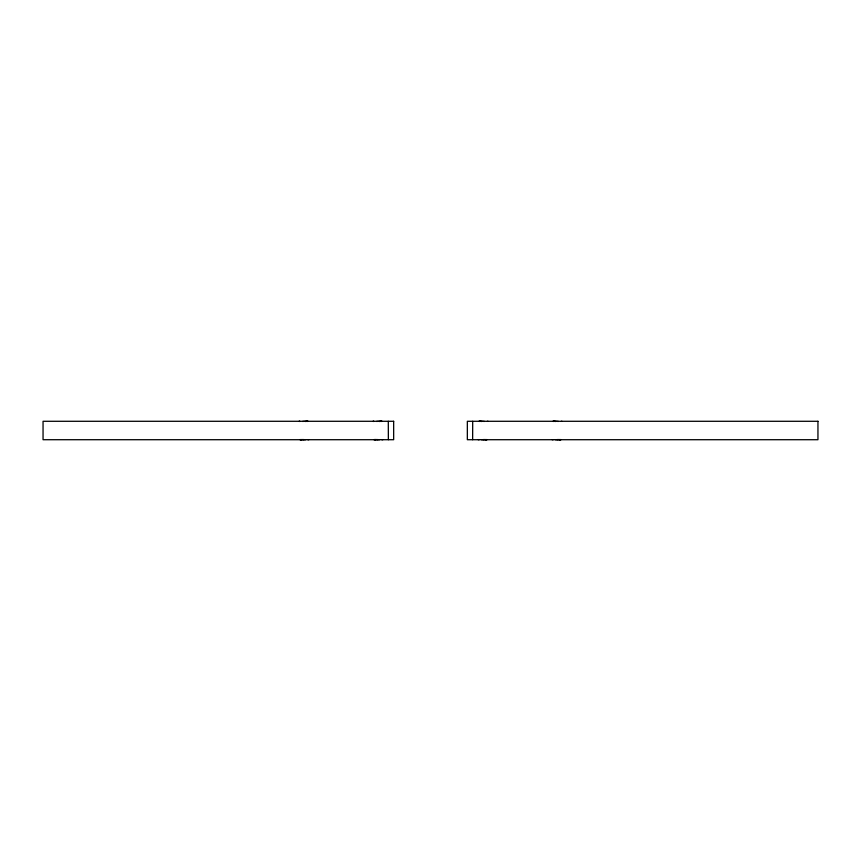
<?xml version="1.0" encoding="UTF-8"?>
<svg xmlns="http://www.w3.org/2000/svg" width="861" height="861" viewBox="0 0 861 861"><rect width="100%" height="100%" fill="white"/><g stroke="black" fill="none" stroke-linecap="round" stroke-linejoin="round"><path stroke-width="1.29" d="M472.7 421.287L472.635 439.713M487.498 421.287L487.972 421.287M561.469 421.287L561.942 421.287M478.221 439.713L479.125 439.713M552.192 439.713L553.096 439.713M307.377 421.287L306.085 421.287M381.348 421.287L380.056 421.287M301.049 439.713L301.813 439.562L300.112 439.713M374.029 439.573L375.773 439.562L374.083 439.713M480.782 421.287L478.91 421.287M554.753 421.287L552.88 421.287M303.459 439.713L304.019 439.627M377.43 439.713L377.99 439.627M307.904 439.713L308.808 439.713M381.875 439.713L382.779 439.713M479.222 421.438L480.944 421.287M553.192 421.438L554.914 421.287M308.12 421.287L305.203 421.47M382.09 421.287L379.163 421.47M484.646 439.713L486.971 439.573M560.942 439.573L558.617 439.713M302.577 421.427L305.192 421.287M376.548 421.427L379.163 421.287M481.396 439.713L484.635 439.53M555.367 439.713L558.606 439.53M555.808 421.287L558.423 421.427M481.837 421.287L484.452 421.427M376.365 439.53L379.604 439.713M302.394 439.53L305.633 439.713M555.797 421.47L553.623 421.287M481.837 421.47L479.652 421.287M375.127 439.637L376.354 439.713M302.383 439.713L300.058 439.573M381.778 421.438L380.218 421.287M307.808 421.438L306.247 421.287M560.888 439.713L559.187 439.562L559.951 439.713M486.917 439.713L485.227 439.562L485.981 439.713M373.416 421.363L373.997 421.438L373.028 421.287M299.445 421.363L300.026 421.438L299.058 421.287M556.981 439.627L557.541 439.713M483.01 439.627L483.57 439.713M388.3 421.287L388.365 439.713M393.66 421.287L43.05 421.287L43.05 439.713L393.66 439.713L393.66 421.287M817.95 421.287L467.34 421.287L467.34 439.713L817.95 439.713L817.95 421.287"/></g></svg>
